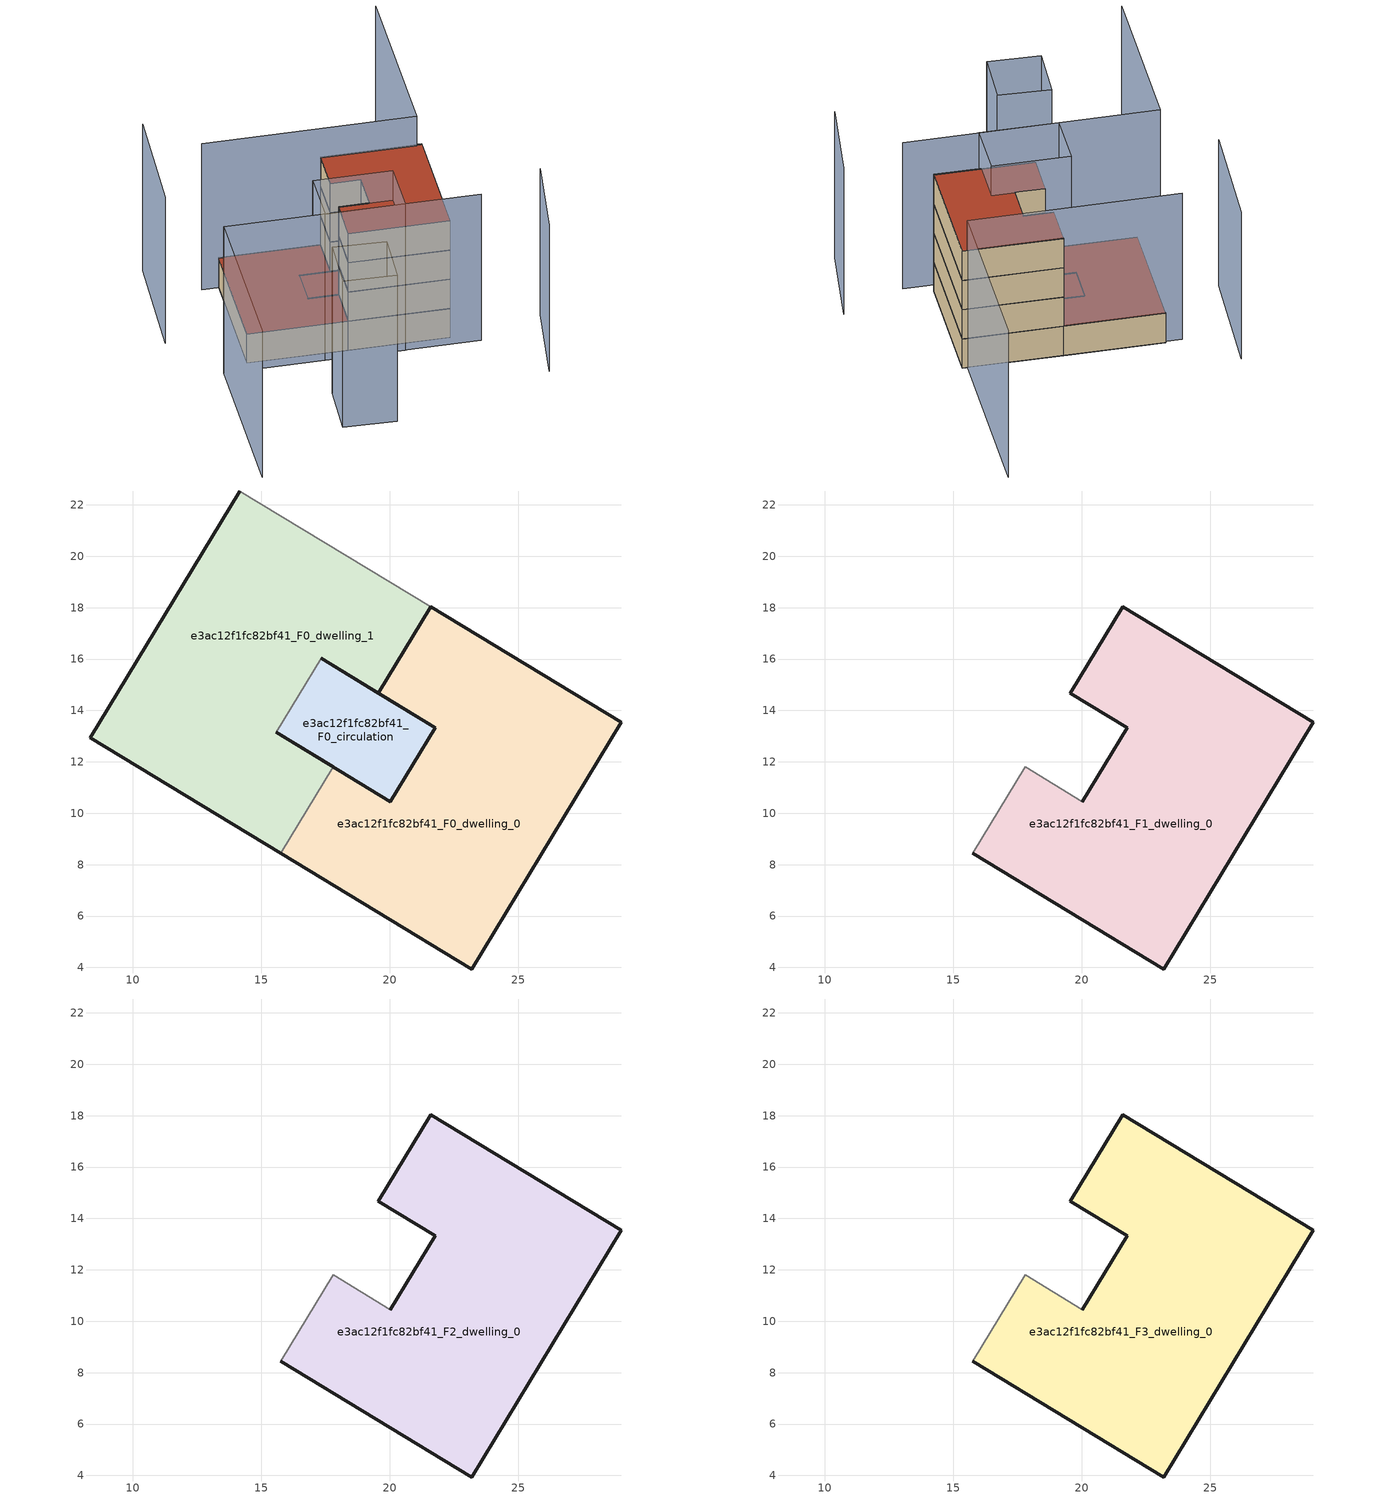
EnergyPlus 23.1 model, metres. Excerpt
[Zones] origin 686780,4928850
e3ac12f1fc82bf41_F0_dwelling_0
 floor ground (EU_floor_Construction): 23.19,3.94 29.01,13.53 21.59,18.03 19.56,14.68 21.78,13.33 20.03,10.45 17.81,11.8 15.77,8.44 z0
 wall outside (EU_wall_Construction): 20.03,10.45 21.78,13.33 19.56,14.68 21.59,18.03 29.01,13.53 23.19,3.94 15.77,8.44 z0:3
 wall adiabatic (EU_wall_Construction): 17.81,11.8 20.03,10.45 z0:3
 wall to e3ac12f1fc82bf41_F0_dwelling_1 (EU_wall_Construction): 15.77,8.44 17.81,11.8 z0:3
e3ac12f1fc82bf41_F0_dwelling_1
 floor ground (EU_floor_Construction): 17.81,11.8 15.58,13.15 17.33,16.03 19.56,14.68 21.59,18.03 14.18,22.54 8.35,12.95 15.77,8.44 z0
 wall outside (EU_wall_Construction): 15.58,13.15 17.81,11.8 / 15.77,8.44 8.35,12.95 14.18,22.54 / 21.59,18.03 19.56,14.68 17.33,16.03 z0:3
 wall adiabatic (EU_wall_Construction): 14.18,22.54 21.59,18.03 z0:3
 wall to e3ac12f1fc82bf41_F0_circulation (EU_wall_Construction): 17.33,16.03 15.58,13.15 z0:3
 roof outside (EU_roof_Construction): 21.59,18.03 19.56,14.68 17.33,16.03 15.58,13.15 17.81,11.8 15.77,8.44 8.35,12.95 14.18,22.54 z3
e3ac12f1fc82bf41_F0_circulation
 floor ground (EU_floor_Construction): 20.03,10.45 21.78,13.33 17.33,16.03 15.58,13.15 z0
 wall outside (EU_wall_Construction): 17.33,16.03 21.78,13.33 20.03,10.45 15.58,13.15 z0:3
 roof outside (EU_roof_Construction): 21.78,13.33 20.03,10.45 15.58,13.15 17.33,16.03 z3
e3ac12f1fc82bf41_F1_dwelling_0
 floor to e3ac12f1fc82bf41_F0_dwelling_0 (EU_floor_Construction): 23.19,3.94 29.01,13.53 21.59,18.03 19.56,14.68 21.78,13.33 20.03,10.45 17.81,11.8 15.77,8.44 z3
 wall outside (EU_wall_Construction): 20.03,10.45 21.78,13.33 19.56,14.68 21.59,18.03 29.01,13.53 23.19,3.94 15.77,8.44 z3:6
 wall adiabatic (EU_wall_Construction): 15.77,8.44 17.81,11.8 20.03,10.45 z3:6
e3ac12f1fc82bf41_F2_dwelling_0
 floor to e3ac12f1fc82bf41_F1_dwelling_0 (EU_floor_Construction): 23.19,3.94 29.01,13.53 21.59,18.03 19.56,14.68 21.78,13.33 20.03,10.45 17.81,11.8 15.77,8.44 z6
 wall outside (EU_wall_Construction): 20.03,10.45 21.78,13.33 19.56,14.68 21.59,18.03 29.01,13.53 23.19,3.94 15.77,8.44 z6:9
 wall adiabatic (EU_wall_Construction): 15.77,8.44 17.81,11.8 20.03,10.45 z6:9
e3ac12f1fc82bf41_F3_dwelling_0
 floor to e3ac12f1fc82bf41_F2_dwelling_0 (EU_floor_Construction): 23.19,3.94 29.01,13.53 21.59,18.03 19.56,14.68 21.78,13.33 20.03,10.45 17.81,11.8 15.77,8.44 z9
 wall outside (EU_wall_Construction): 20.03,10.45 21.78,13.33 19.56,14.68 21.59,18.03 29.01,13.53 23.19,3.94 15.77,8.44 z9:12
 wall adiabatic (EU_wall_Construction): 15.77,8.44 17.81,11.8 20.03,10.45 z9:12
 roof outside (EU_roof_Construction): 29.01,13.53 23.19,3.94 15.77,8.44 17.81,11.8 20.03,10.45 21.78,13.33 19.56,14.68 21.59,18.03 z12
shading: 25.9,-5.17 30.89,1.17 / -1.84,0.3 6.01,13.27 / 6.01,13.27 24.82,1.89 / 36.87,27.42 28.52,13.66 / 28.52,13.66 12.85,23.16 / 11.16,28.49 5.39,19.71 / 7.92,0.86 10.59,4.93 / 10.59,4.93 14.45,2.4 / 14.45,2.4 11.78,-1.67 / 11.78,-1.67 7.92,0.86 / 13.41,8.79 15.93,12.94 / 15.93,12.94 21.76,9.4 / 21.76,9.4 19.24,5.25 / 19.24,5.25 13.41,8.79 z0:15
[Building]
EU S2 Campaign: North Axis=0; Terrain=City; Solar Distribution=FullExterior
[Site:Location]
Bologna: Latitude=44.5; Longitude=11.25; Time Zone=1; Elevation=37
[SizingPeriod:WeatherFileDays]
AnnualSizingPeriod: Begin Month=1; Begin Day of Month=1; End Month=12; End Day of Month=31; Day of Week for Start Day=Monday; Use Weather File Daylight Saving Period=No; Use Weather File Rain and Snow Indicators=No
[MATERIAL]
EU_InternalMass_Material: Roughness=MediumRough; Thickness=0.1; Conductivity=1; Density=1800; Specific Heat=900; Thermal Absorptance=0.9; Solar Absorptance=0.7; Visible Absorptance=0.7
[MATERIAL:NOMASS] Roughness=MediumRough; Thermal Absorptance=0.9; Solar Absorptance=0.7; Visible Absorptance=0.7
Name | Thermal Resistance
EU_wall_NoMass | 0.937881
EU_roof_NoMass | 0.548572
EU_floor_NoMass | 0.71348
[CONSTRUCTION]
EU_wall_Construction: EU_wall_NoMass
EU_roof_Construction: EU_roof_NoMass
EU_floor_Construction: EU_floor_NoMass
EU_InternalMass_Construction: EU_InternalMass_Material
[ZONE] Type=1; Multiplier=1; Ceiling Height=autocalculate; Floor Area=autocalculate; Part of Total Floor Area=Yes
Name | Volume
e3ac12f1fc82bf41_F0_dwelling_0; e3ac12f1fc82bf41_F1_dwelling_0; e3ac12f1fc82bf41_F2_dwelling_0; e3ac12f1fc82bf41_F3_dwelling_0 | 265.83
e3ac12f1fc82bf41_F0_dwelling_1 | 265.85
e3ac12f1fc82bf41_F0_circulation | 52.5864
[INTERNALMASS] Construction=EU_InternalMass_Construction
Name | Zone or ZoneList | Surface Area
e3ac12f1fc82bf41_F0_dwelling_0_EU_InternalMass | e3ac12f1fc82bf41_F0_dwelling_0 | 88.6108
e3ac12f1fc82bf41_F0_dwelling_1_EU_InternalMass | e3ac12f1fc82bf41_F0_dwelling_1 | 88.6108
e3ac12f1fc82bf41_F1_dwelling_0_EU_InternalMass | e3ac12f1fc82bf41_F1_dwelling_0 | 194.749
e3ac12f1fc82bf41_F2_dwelling_0_EU_InternalMass | e3ac12f1fc82bf41_F2_dwelling_0 | 194.749
e3ac12f1fc82bf41_F3_dwelling_0_EU_InternalMass | e3ac12f1fc82bf41_F3_dwelling_0 | 194.749
[OTHEREQUIPMENT] Fuel Type=Electricity; Design Level Calculation Method=Watts/Area; Power per Zone Floor Area=1; Fraction Latent=0; Fraction Radiant=0; Fraction Lost=0; Carbon Dioxide Generation Rate=0; EndUse Subcategory=EU_Step8_InternalGains
Name | Zone or ZoneList or Space or SpaceList | Schedule
EU_Step8_InternalGain_e3ac12f1fc82bf41_F0_dwelling_0_f000 | e3ac12f1fc82bf41_F0_dwelling_0 | EU_Step8_GainSchedule_e3ac12f1fc82bf41_F0_dwelling_0_f000
EU_Step8_InternalGain_e3ac12f1fc82bf41_F0_dwelling_1_f000 | e3ac12f1fc82bf41_F0_dwelling_1 | EU_Step8_GainSchedule_e3ac12f1fc82bf41_F0_dwelling_1_f000
EU_Step8_InternalGain_e3ac12f1fc82bf41_F1_dwelling_0_f000 | e3ac12f1fc82bf41_F1_dwelling_0 | EU_Step8_GainSchedule_e3ac12f1fc82bf41_F1_dwelling_0_f000
EU_Step8_InternalGain_e3ac12f1fc82bf41_F2_dwelling_0_f000 | e3ac12f1fc82bf41_F2_dwelling_0 | EU_Step8_GainSchedule_e3ac12f1fc82bf41_F2_dwelling_0_f000
EU_Step8_InternalGain_e3ac12f1fc82bf41_F3_dwelling_0_f000 | e3ac12f1fc82bf41_F3_dwelling_0 | EU_Step8_GainSchedule_e3ac12f1fc82bf41_F3_dwelling_0_f000
[ZONEINFILTRATION:DESIGNFLOWRATE]
EU_Circulation_Infiltration_e3ac12f1fc82bf41_F0_circulation: Zone or ZoneList or Space or SpaceList=e3ac12f1fc82bf41_F0_circulation; Schedule=EU_AlwaysOn; Design Flow Rate Calculation Method=Flow/Area; Flow Rate per Floor Area=0.0005; Constant Term Coefficient=1; Temperature Term Coefficient=0; Velocity Term Coefficient=0; Velocity Squared Term Coefficient=0
[ZONEVENTILATION:DESIGNFLOWRATE] Schedule=EU_AlwaysOn; Design Flow Rate Calculation Method=AirChanges/Hour; Air Changes per Hour=0.687892; Ventilation Type=Natural; Fan Pressure Rise=0; Fan Total Efficiency=1; Constant Term Coefficient=1; Temperature Term Coefficient=0; Velocity Term Coefficient=0; Velocity Squared Term Coefficient=0; Minimum Indoor Temperature=-100; Maximum Indoor Temperature=100; Delta Temperature=-100; Minimum Outdoor Temperature=-100; Maximum Outdoor Temperature=100; Maximum Wind Speed=40
Name | Zone or ZoneList or Space or SpaceList
EU_ConstantAir_e3ac12f1fc82bf41_F0_dwelling_0 | e3ac12f1fc82bf41_F0_dwelling_0
EU_ConstantAir_e3ac12f1fc82bf41_F0_dwelling_1 | e3ac12f1fc82bf41_F0_dwelling_1
EU_ConstantAir_e3ac12f1fc82bf41_F1_dwelling_0 | e3ac12f1fc82bf41_F1_dwelling_0
EU_ConstantAir_e3ac12f1fc82bf41_F2_dwelling_0 | e3ac12f1fc82bf41_F2_dwelling_0
EU_ConstantAir_e3ac12f1fc82bf41_F3_dwelling_0 | e3ac12f1fc82bf41_F3_dwelling_0
[HVACTEMPLATE:THERMOSTAT] Constant Heating Setpoint=20; Constant Cooling Setpoint=50
EU_HeatOnly_e3ac12f1fc82bf41_F0_dwelling_0; EU_HeatOnly_e3ac12f1fc82bf41_F0_dwelling_1; EU_HeatOnly_e3ac12f1fc82bf41_F1_dwelling_0; EU_HeatOnly_e3ac12f1fc82bf41_F2_dwelling_0; EU_HeatOnly_e3ac12f1fc82bf41_F3_dwelling_0
[HVACTEMPLATE:ZONE:IDEALLOADSAIRSYSTEM] System Availability Schedule=EU_AlwaysOn; Maximum Heating Supply Air Temperature=50; Minimum Cooling Supply Air Temperature=13; Maximum Heating Supply Air Humidity Ratio=0.0156; Minimum Cooling Supply Air Humidity Ratio=0.0077; Heating Limit=NoLimit; Cooling Limit=NoLimit; Heating Availability Schedule=EU_AlwaysOn; Cooling Availability Schedule=EU_CoolingOff; Dehumidification Control Type=ConstantSensibleHeatRatio; Cooling Sensible Heat Ratio=0.7; Dehumidification Setpoint=60; Humidification Control Type=None; Humidification Setpoint=30; Outdoor Air Method=None; Outdoor Air Flow Rate per Person=0.00944; Outdoor Air Flow Rate per Zone Floor Area=0; Outdoor Air Flow Rate per Zone=0; Demand Controlled Ventilation Type=None; Outdoor Air Economizer Type=NoEconomizer; Heat Recovery Type=None; Sensible Heat Recovery Effectiveness=0.7; Latent Heat Recovery Effectiveness=0.65
Name | Template Thermostat
e3ac12f1fc82bf41_F0_dwelling_0 | EU_HeatOnly_e3ac12f1fc82bf41_F0_dwelling_0
e3ac12f1fc82bf41_F0_dwelling_1 | EU_HeatOnly_e3ac12f1fc82bf41_F0_dwelling_1
e3ac12f1fc82bf41_F1_dwelling_0 | EU_HeatOnly_e3ac12f1fc82bf41_F1_dwelling_0
e3ac12f1fc82bf41_F2_dwelling_0 | EU_HeatOnly_e3ac12f1fc82bf41_F2_dwelling_0
e3ac12f1fc82bf41_F3_dwelling_0 | EU_HeatOnly_e3ac12f1fc82bf41_F3_dwelling_0
[SIZING:ZONE] Zone Cooling Design Supply Air Temperature Input Method=SupplyAirTemperature; Zone Cooling Design Supply Air Temperature=13; Zone Heating Design Supply Air Temperature Input Method=SupplyAirTemperature; Zone Heating Design Supply Air Temperature=50; Zone Cooling Design Supply Air Humidity Ratio=0.008; Zone Heating Design Supply Air Humidity Ratio=0.008; Cooling Design Air Flow Method=DesignDay; Cooling Design Air Flow Rate=0; Cooling Minimum Air Flow per Zone Floor Area=0.000762; Cooling Minimum Air Flow=0; Cooling Minimum Air Flow Fraction=0.2; Heating Design Air Flow Method=DesignDay; Heating Design Air Flow Rate=0; Heating Maximum Air Flow per Zone Floor Area=0.002032; Heating Maximum Air Flow=0.141576; Heating Maximum Air Flow Fraction=0.3; Account for Dedicated Outdoor Air System=No; Dedicated Outdoor Air System Control Strategy=NeutralSupplyAir; Dedicated Outdoor Air Low Setpoint Temperature for Design=autosize; Dedicated Outdoor Air High Setpoint Temperature for Design=autosize; Zone Load Sizing Method=Sensible Load Only No Latent Load; Zone Latent Cooling Design Supply Air Humidity Ratio Input Method=HumidityRatioDifference; Zone Cooling Design Supply Air Humidity Ratio Difference=0.005; Zone Latent Heating Design Supply Air Humidity Ratio Input Method=HumidityRatioDifference; Zone Humidification Design Supply Air Humidity Ratio Difference=0.005
e3ac12f1fc82bf41_F0_dwelling_0; e3ac12f1fc82bf41_F0_dwelling_1; e3ac12f1fc82bf41_F1_dwelling_0; e3ac12f1fc82bf41_F2_dwelling_0; e3ac12f1fc82bf41_F3_dwelling_0
[SCHEDULE:CONSTANT]
Name | Hourly Value
EU_AlwaysOn | 1
EU_CoolingOff | 0
[SCHEDULE:FILE] Column Number=1; Rows to Skip at Top=0; Number of Hours of Data=8760; Column Separator=Comma; Interpolate to Timestep=No; Minutes per Item=60; Adjust Schedule for Daylight Savings=Yes
Name | File
EU_Step8_GainSchedule_e3ac12f1fc82bf41_F0_dwelling_0_f000 | ../../schedules/e3ac12f1fc82bf41/e3ac12f1fc82bf41_F0_dwelling_0_f000_gain.csv
EU_Step8_GainSchedule_e3ac12f1fc82bf41_F0_dwelling_1_f000 | ../../schedules/e3ac12f1fc82bf41/e3ac12f1fc82bf41_F0_dwelling_1_f000_gain.csv
EU_Step8_GainSchedule_e3ac12f1fc82bf41_F1_dwelling_0_f000 | ../../schedules/e3ac12f1fc82bf41/e3ac12f1fc82bf41_F1_dwelling_0_f000_gain.csv
EU_Step8_GainSchedule_e3ac12f1fc82bf41_F2_dwelling_0_f000 | ../../schedules/e3ac12f1fc82bf41/e3ac12f1fc82bf41_F2_dwelling_0_f000_gain.csv
EU_Step8_GainSchedule_e3ac12f1fc82bf41_F3_dwelling_0_f000 | ../../schedules/e3ac12f1fc82bf41/e3ac12f1fc82bf41_F3_dwelling_0_f000_gain.csv
